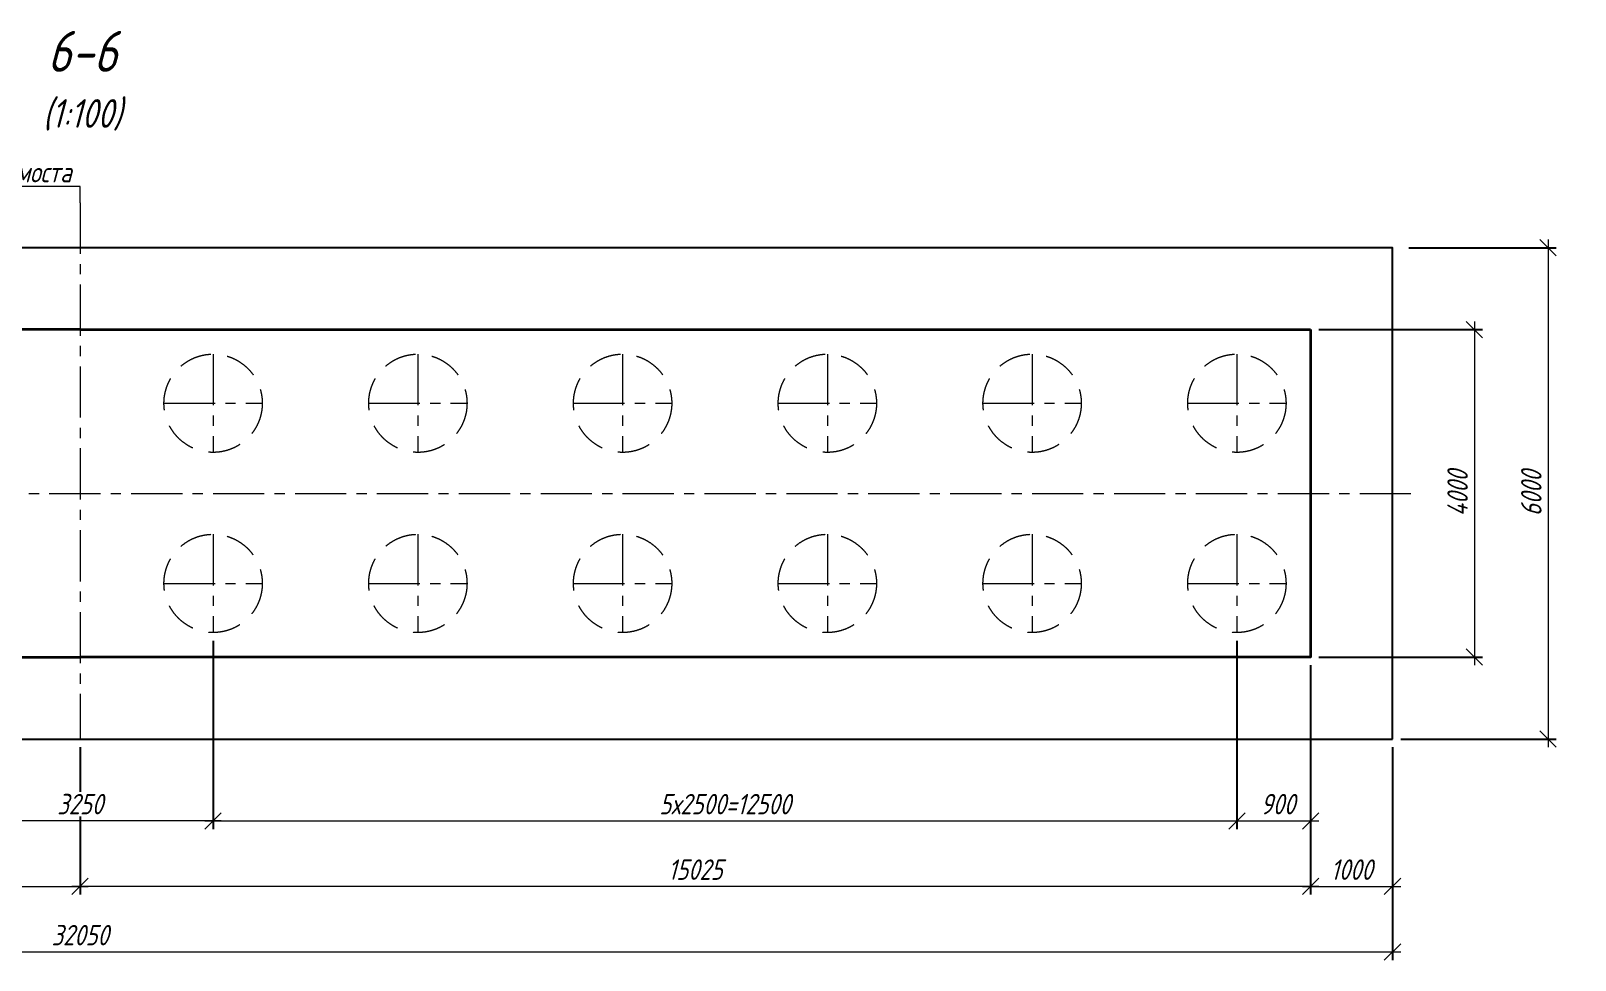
# Model space of a CAD drawing. Header units: millimetres. Extents: x 263685 to 14136308, y -2404013 to 2433772.
# Drawn here: x 7163139 to 7181994, y 787176 to 798524 of the extents above; entities that cross this region are included whole.
import ezdxf
from ezdxf import colors
from ezdxf.entities.mleader import LeaderData, LeaderLine
from ezdxf.math import Vec2, Vec3

# ---------------------------------------------------------------- set-up
doc = ezdxf.new("R2010")
doc.units = ezdxf.units.MM
doc.linetypes.add('осевая', pattern=[2, 1.25, -0.25, 0.25, -0.25])
doc.linetypes.add('Штриховая', pattern=[3, 2, -1])
for name, color, linetype, lineweight in [('ИС_Выноски', 3, 'Continuous', 18), ('ИС_Невид', 4, 'Штриховая', 18), ('ИС_ОПОР_Тон', 3, 'Continuous', 18), ('ИС_Основная', 7, 'Continuous', 35), ('ИС_Ось', 3, 'осевая', 18), ('ИС_Размер', 3, 'Continuous', 18), ('ИС_ТаБл', 5, 'Continuous', 35)]:
    doc.layers.add(name, color=color, linetype=linetype, lineweight=lineweight)
doc.styles.add('0', font='isocpeur.ttf', dxfattribs={"width": 0.8, "oblique": 15})
doc.styles.add('ISOCPEUR', font='isocpeur.ttf', dxfattribs={"width": 0.8, "oblique": 15, "height": 2.5})
doc.styles.add('М150', font='isocpeur.ttf', dxfattribs={"width": 0.8, "oblique": 15, "height": 375})
doc.dimstyles.new('М100', dxfattribs={"dimscale": 100, "dimtxt": 2.5, "dimasz": 2, "dimexe": 1, "dimexo": 1, "dimgap": 0.8, "dimtad": 1, "dimdec": 0, "dimzin": 0, "dimdsep": 46, "dimtxsty": '0', "dimblk": 'OBLIQUE', "dimcen": 0.09, "dimdle": 1, "dimclrd": 256, "dimclre": 256, "dimclrt": 256, "dimadec": 4, "dimazin": 0, "dimtfac": 1, "dimtdec": 0, "dimtmove": 1, "dimatfit": 2, "dimfxl": 1, "dimtolj": 1, "dimtzin": 0, "dimlwd": -1, "dimarcsym": 0})

# ---------------------------------------------------------------- blocks, each defined once
blk = doc.blocks.new('_OBLIQUE')
at = {"color": 0, "linetype": 'ByBlock', "lineweight": -2}
blk.add_line((0.5, 0.5), (-0.5, -0.5), dxfattribs=at)
blk = doc.blocks.new('*D2150')
at = {"layer": 'Defpoints', "color": 0, "transparency": 16777216}
for p in [(7178764, 790876), (7163739, 789876), (7163739, 788076)]:
    blk.add_point(p, dxfattribs=at)
at = {"layer": 'ИС_Размер', "lineweight": -2, "transparency": 16777216}
for p, q in [((7178764, 790776), (7178764, 787976)), ((7163739, 789776), (7163739, 787976))]:
    blk.add_line(p, q, dxfattribs=at)
at = {"layer": 'ИС_Размер', "transparency": 16777216}
blk.add_line((7178864, 788076), (7163639, 788076), dxfattribs=at)
at = {"layer": 'ИС_Размер', "transparency": 16777216, "xscale": 200, "yscale": 200, "zscale": 200, "rotation": 180}
blk.add_blockref('_OBLIQUE', (7163739, 788076), dxfattribs=at)
at = {"layer": 'ИС_Размер', "transparency": 16777216, "xscale": 200, "yscale": 200, "zscale": 200}
blk.add_blockref('_OBLIQUE', (7178764, 788076), dxfattribs=at)
at = {"layer": 'ИС_Размер', "transparency": 16777216, "insert": (7171251, 788281), "char_height": 250, "attachment_point": 5, "style": '0'}
blk.add_mtext('\\A1;15025', dxfattribs=at)
blk = doc.blocks.new('*D2151')
at = {"layer": 'Defpoints', "color": 0, "transparency": 16777216}
for p in [(7177864, 791177), (7178764, 790876), (7178764, 788876)]:
    blk.add_point(p, dxfattribs=at)
at = {"layer": 'ИС_Размер', "lineweight": -2, "transparency": 16777216}
for p, q in [((7177864, 791077), (7177864, 788776)), ((7178764, 790776), (7178764, 788776))]:
    blk.add_line(p, q, dxfattribs=at)
at = {"layer": 'ИС_Размер', "transparency": 16777216}
blk.add_line((7177764, 788876), (7178864, 788876), dxfattribs=at)
at = {"layer": 'ИС_Размер', "transparency": 16777216, "xscale": 200, "yscale": 200, "zscale": 200, "rotation": 180}
blk.add_blockref('_OBLIQUE', (7177864, 788876), dxfattribs=at)
at = {"layer": 'ИС_Размер', "transparency": 16777216, "xscale": 200, "yscale": 200, "zscale": 200}
blk.add_blockref('_OBLIQUE', (7178764, 788876), dxfattribs=at)
at = {"layer": 'ИС_Размер', "transparency": 16777216, "insert": (7178364, 789081), "char_height": 250, "attachment_point": 5, "style": '0'}
blk.add_mtext('\\A1;900', dxfattribs=at)
blk = doc.blocks.new('*D2152')
at = {"layer": 'Defpoints', "color": 0, "transparency": 16777216}
for p in [(7165364, 791177), (7177864, 791177), (7177864, 788876)]:
    blk.add_point(p, dxfattribs=at)
at = {"layer": 'ИС_Размер', "lineweight": -2, "transparency": 16777216}
for p, q in [((7165364, 791077), (7165364, 788776)), ((7177864, 791077), (7177864, 788776))]:
    blk.add_line(p, q, dxfattribs=at)
at = {"layer": 'ИС_Размер', "transparency": 16777216}
blk.add_line((7165264, 788876), (7177964, 788876), dxfattribs=at)
at = {"layer": 'ИС_Размер', "transparency": 16777216, "xscale": 200, "yscale": 200, "zscale": 200, "rotation": 180}
blk.add_blockref('_OBLIQUE', (7165364, 788876), dxfattribs=at)
at = {"layer": 'ИС_Размер', "transparency": 16777216, "xscale": 200, "yscale": 200, "zscale": 200}
blk.add_blockref('_OBLIQUE', (7177864, 788876), dxfattribs=at)
at = {"layer": 'ИС_Размер', "transparency": 16777216, "insert": (7171614, 789081), "char_height": 250, "width": 1839.25, "attachment_point": 5, "style": '0'}
blk.add_mtext('\\A1;5х2500=12500', dxfattribs=at)
blk = doc.blocks.new('*D2153')
at = {"layer": 'Defpoints', "color": 0, "transparency": 16777216}
for p in [(7162114, 791177), (7165364, 790876), (7162114, 788876)]:
    blk.add_point(p, dxfattribs=at)
at = {"layer": 'ИС_Размер', "lineweight": -2, "transparency": 16777216}
for p, q in [((7162114, 791077), (7162114, 788776)), ((7165364, 790776), (7165364, 788776))]:
    blk.add_line(p, q, dxfattribs=at)
at = {"layer": 'ИС_Размер', "transparency": 16777216}
blk.add_line((7165464, 788876), (7162014, 788876), dxfattribs=at)
at = {"layer": 'ИС_Размер', "transparency": 16777216, "xscale": 200, "yscale": 200, "zscale": 200, "rotation": 180}
blk.add_blockref('_OBLIQUE', (7162114, 788876), dxfattribs=at)
at = {"layer": 'ИС_Размер', "transparency": 16777216, "xscale": 200, "yscale": 200, "zscale": 200}
blk.add_blockref('_OBLIQUE', (7165364, 788876), dxfattribs=at)
at = {"layer": 'ИС_Размер', "transparency": 16777216, "insert": (7163739, 789081), "char_height": 250, "attachment_point": 5, "style": '0', "bg_fill": 3, "box_fill_scale": 1.1, "bg_fill_color": 256, "bg_fill_true_color": 13158600, "bg_fill_transparency": 0}
blk.add_mtext('\\A1;3250', dxfattribs=at)
blk = doc.blocks.new('*D2156')
at = {"layer": 'Defpoints', "color": 0, "transparency": 16777216}
for p in [(7178764, 790876), (7179764, 789876), (7179764, 788076)]:
    blk.add_point(p, dxfattribs=at)
at = {"layer": 'ИС_Размер', "lineweight": -2, "transparency": 16777216}
for p, q in [((7178764, 790776), (7178764, 787976)), ((7179764, 789776), (7179764, 787976))]:
    blk.add_line(p, q, dxfattribs=at)
at = {"layer": 'ИС_Размер', "transparency": 16777216}
blk.add_line((7178664, 788076), (7179864, 788076), dxfattribs=at)
at = {"layer": 'ИС_Размер', "transparency": 16777216, "xscale": 200, "yscale": 200, "zscale": 200, "rotation": 180}
blk.add_blockref('_OBLIQUE', (7178764, 788076), dxfattribs=at)
at = {"layer": 'ИС_Размер', "transparency": 16777216, "xscale": 200, "yscale": 200, "zscale": 200}
blk.add_blockref('_OBLIQUE', (7179764, 788076), dxfattribs=at)
at = {"layer": 'ИС_Размер', "transparency": 16777216, "insert": (7179264, 788281), "char_height": 250, "attachment_point": 5, "style": '0'}
blk.add_mtext('\\A1;1000', dxfattribs=at)
blk = doc.blocks.new('*D2157')
at = {"layer": 'Defpoints', "color": 0, "transparency": 16777216}
for p in [(7148714, 790876), (7163739, 789876), (7163739, 788076)]:
    blk.add_point(p, dxfattribs=at)
at = {"layer": 'ИС_Размер', "lineweight": -2, "transparency": 16777216}
for p, q in [((7148714, 790776), (7148714, 787976)), ((7163739, 789776), (7163739, 787976))]:
    blk.add_line(p, q, dxfattribs=at)
at = {"layer": 'ИС_Размер', "transparency": 16777216}
blk.add_line((7148614, 788076), (7163839, 788076), dxfattribs=at)
at = {"layer": 'ИС_Размер', "transparency": 16777216, "xscale": 200, "yscale": 200, "zscale": 200, "rotation": 180}
blk.add_blockref('_OBLIQUE', (7148714, 788076), dxfattribs=at)
at = {"layer": 'ИС_Размер', "transparency": 16777216, "xscale": 200, "yscale": 200, "zscale": 200}
blk.add_blockref('_OBLIQUE', (7163739, 788076), dxfattribs=at)
at = {"layer": 'ИС_Размер', "transparency": 16777216, "insert": (7156226, 788281), "char_height": 250, "attachment_point": 5, "style": '0'}
blk.add_mtext('\\A1;15025', dxfattribs=at)
blk = doc.blocks.new('*D2159')
at = {"layer": 'Defpoints', "color": 0, "transparency": 16777216}
for p in [(7147714, 789876), (7179764, 789876), (7179764, 787276)]:
    blk.add_point(p, dxfattribs=at)
at = {"layer": 'ИС_Размер', "lineweight": -2, "transparency": 16777216}
for p, q in [((7147714, 789776), (7147714, 787176)), ((7179764, 789776), (7179764, 787176))]:
    blk.add_line(p, q, dxfattribs=at)
at = {"layer": 'ИС_Размер', "transparency": 16777216}
blk.add_line((7147614, 787276), (7179864, 787276), dxfattribs=at)
at = {"layer": 'ИС_Размер', "transparency": 16777216, "xscale": 200, "yscale": 200, "zscale": 200, "rotation": 180}
blk.add_blockref('_OBLIQUE', (7147714, 787276), dxfattribs=at)
at = {"layer": 'ИС_Размер', "transparency": 16777216, "xscale": 200, "yscale": 200, "zscale": 200}
blk.add_blockref('_OBLIQUE', (7179764, 787276), dxfattribs=at)
at = {"layer": 'ИС_Размер', "transparency": 16777216, "insert": (7163739, 787481), "char_height": 250, "attachment_point": 5, "style": '0'}
blk.add_mtext('\\A1;32050', dxfattribs=at)
blk = doc.blocks.new('_None')
blk = doc.blocks.new('*D2160')
at = {"layer": 'Defpoints', "color": 0, "transparency": 16777216}
for p in [(7178764, 794876), (7178764, 790876), (7180764, 790876)]:
    blk.add_point(p, dxfattribs=at)
at = {"layer": 'ИС_Размер', "transparency": 16777216}
blk.add_line((7180764, 794976), (7180764, 790776), dxfattribs=at)
at = {"layer": 'ИС_Размер', "lineweight": -2, "transparency": 16777216}
for p, q in [((7178864, 794876), (7180864, 794876)), ((7178864, 790876), (7180864, 790876))]:
    blk.add_line(p, q, dxfattribs=at)
at = {"layer": 'ИС_Размер', "transparency": 16777216, "xscale": 200, "yscale": 200, "zscale": 200}
for p, rotation in [((7180764, 794876), 90), ((7180764, 790876), 270)]:
    blk.add_blockref('_OBLIQUE', p, dxfattribs=dict(at, rotation=rotation))
at = {"layer": 'ИС_Размер', "transparency": 16777216, "insert": (7180559, 792876), "char_height": 250, "attachment_point": 5, "rotation": 90, "style": '0'}
blk.add_mtext('\\A1;4000', dxfattribs=at)
blk = doc.blocks.new('*D2161')
at = {"layer": 'Defpoints', "color": 0, "transparency": 16777216}
for p in [(7179864, 795876), (7179764, 789876), (7181664, 789876)]:
    blk.add_point(p, dxfattribs=at)
at = {"layer": 'ИС_Размер', "lineweight": -2, "transparency": 16777216}
for p, q in [((7179964, 795876), (7181764, 795876)), ((7179864, 789876), (7181764, 789876))]:
    blk.add_line(p, q, dxfattribs=at)
at = {"layer": 'ИС_Размер', "transparency": 16777216}
blk.add_line((7181664, 795976), (7181664, 789776), dxfattribs=at)
at = {"layer": 'ИС_Размер', "transparency": 16777216, "xscale": 200, "yscale": 200, "zscale": 200}
for p, rotation in [((7181664, 795876), 90), ((7181664, 789876), 270)]:
    blk.add_blockref('_OBLIQUE', p, dxfattribs=dict(at, rotation=rotation))
at = {"layer": 'ИС_Размер', "transparency": 16777216, "insert": (7181459, 792876), "char_height": 250, "attachment_point": 5, "rotation": 90, "style": '0'}
blk.add_mtext('\\A1;6000', dxfattribs=at)
blk = doc.blocks.new('*U2138')
at = {"layer": 'ИС_Невид', "ltscale": 200}
blk.add_circle((0, 0), 600, dxfattribs=at)
blk = doc.blocks.new('*U2139')
at = {"layer": 'ИС_ОПОР_Тон', "color": 0, "linetype": 'ByBlock', "lineweight": -2, "transparency": 16777216}
for p in [(0, 0), (2500, 0), (5000, 0), (7500, 0), (10000, 0), (12500, 0), (0, -2200), (2500, -2200), (5000, -2200), (7500, -2200), (10000, -2200), (12500, -2200)]:
    blk.add_blockref('*U2138', p, dxfattribs=at)
blk = doc.blocks.new('*U2140')
at = {"layer": 'ИС_Ось', "color": 1, "ltscale": 500}
for points in [[(0, 600), (0, -600)], [(-600, 0), (600, 0)]]:
    blk.add_lwpolyline(points, dxfattribs=at)
blk = doc.blocks.new('*U2141')
at = {"layer": 'ИС_ОПОР_Тон', "color": 0, "linetype": 'ByBlock', "lineweight": -2, "transparency": 16777216}
for p in [(0, 0), (2500, 0), (5000, 0), (7500, 0), (10000, 0), (12500, 0), (0, -2200), (2500, -2200), (5000, -2200), (7500, -2200), (10000, -2200), (12500, -2200)]:
    blk.add_blockref('*U2140', p, dxfattribs=at)

msp = doc.modelspace()

# ---------------------------------------------------------------- linework, layer by layer
msp.add_lwpolyline([(7179763.8832, 789875.9535), (7179763.8832, 795876.3192), (7147713.8832, 795876.3192), (7147713.8832, 789875.9535), (7179763.8832, 789875.9535)])
at = {"layer": 'ИС_Основная'}
for points in [[(7148713.8832, 794876.1573), (7148713.8832, 790876.1212), (7163738.8832, 790876.1212)], [(7163738.8832, 794876.1544), (7148713.8832, 794876.1573)], [(7178763.8832, 794876.1573), (7178763.8832, 790876.1212), (7163738.8832, 790876.1212)], [(7163738.8832, 794876.1544), (7163738.8832, 794876.1573), (7178763.8832, 794876.1573)]]:
    msp.add_lwpolyline(points, dxfattribs=at)
at = {"layer": 'ИС_Ось', "ltscale": 500}
for p, q in [((7163738.8832, 796426.1364), (7163738.8832, 789875.9535)), ((7163738.8832, 796426.1364), (7163738.8832, 789875.9535)), ((7163738.8832, 796426.1364), (7163738.8832, 789875.9535)), ((7147363.8832, 792876.1364), (7180113.8832, 792876.1364)), ((7147363.8832, 792876.1364), (7180113.8832, 792876.1364)), ((7147363.8832, 792876.1364), (7180113.8832, 792876.1364))]:
    msp.add_line(p, q, dxfattribs=at)

# ---------------------------------------------------------------- block references
at = {"layer": 'ИС_ОПОР_Тон'}
for name in ['*U2139', '*U2141']:
    msp.add_blockref(name, (7165363.8832, 793976.503), dxfattribs=at)

# ---------------------------------------------------------------- texts
at = {"layer": 'ИС_ТаБл', "color": 1, "insert": (7163765.2641, 798498.5251, 103864.599), "char_height": 1000, "attachment_point": 5, "style": 'М150'}
msp.add_mtext('{\\H0.7x;\\P\\pxsm1;\\H0.71429x;6-6\\P\\H0.7x;(1:100)}', dxfattribs=at)

# ---------------------------------------------------------------- dimensions: what is measured, and where the dimension line sits
at = {"layer": 'ИС_Размер'}
for base, p1, p2, angle, picture, middle in [((7181663.8832, 789875.9535), (7179863.8832, 795876.3192), (7179763.8832, 789875.9535), 90, '*D2161', (7181458.8832, 792876.1364)), ((7180763.8832, 790876.1212), (7178763.8832, 794876.1573), (7178763.8832, 790876.1212), 90, '*D2160', (7180558.8832, 792876.1393)), ((7163738.8832, 788075.9535), (7148713.8832, 790876.1212), (7163738.8832, 789875.9535), 359.99999993, '*D2157', (7156226.3832, 788280.9535)), ((7163738.8832, 788075.9535), (7178763.8832, 790876.1212), (7163738.8832, 789875.9535), 180, '*D2150', (7171251.3832, 788280.9535))]:
    dim = msp.add_linear_dim(base=base, p1=p1, p2=p2, angle=angle, dimstyle='М100', dxfattribs=at)
    dim.commit()
    dim.dimension.update_dxf_attribs({"geometry": picture, "text_midpoint": middle})
dim = msp.add_linear_dim(base=(7177863.8832, 788875.9535), p1=(7165363.8832, 791176.503), p2=(7177863.8832, 791176.503), text='5х2500=<>', dimstyle='М100', dxfattribs=at)
dim.commit()
dim.dimension.update_dxf_attribs({"geometry": '*D2152', "text_midpoint": (7171613.8832, 789080.9535)})
dim = msp.add_linear_dim(base=(7178763.8832, 788875.9535), p1=(7177863.8832, 791176.503), p2=(7178763.8832, 790876.1212), dimstyle='М100', dxfattribs=at)
dim.commit()
dim.dimension.update_dxf_attribs({"geometry": '*D2151', "text_midpoint": (7178363.7928, 788875.9535), "dimtype": 160})
for base, p1, picture, middle in [((7179763.8832, 788075.9535), (7178763.8832, 790876.1212), '*D2156', (7179263.8832, 788280.9535)), ((7179763.8832, 787275.9535), (7147713.8832, 789875.9535), '*D2159', (7163738.8832, 787480.9535))]:
    dim = msp.add_linear_dim(base=base, p1=p1, p2=(7179763.8832, 789875.9535), dimstyle='М100', dxfattribs=at)
    dim.commit()
    dim.dimension.update_dxf_attribs({"geometry": picture, "text_midpoint": middle})

# ---------------------------------------------------------------- leaders
at = {"layer": 'ИС_Выноски'}
ml = msp.add_multileader_mtext('Standard', dxfattribs=at)
ml.set_content('Ось моста', color=256, style='ISOCPEUR')
ml.set_leader_properties(color=256, linetype='ByLayer', lineweight=-1)
ml.set_arrow_properties(name='NONE')
ml.build(insert=Vec2(0, 0))
ml.multileader.update_dxf_attribs({"text_left_attachment_type": 6, "text_right_attachment_type": 6, "dogleg_length": 0.36, "arrow_head_size": 300, "scale": 50})
ctx = ml.context
ctx.base_point, ctx.scale, ctx.char_height, ctx.arrow_head_size, ctx.landing_gap_size, ctx.plane_origin = Vec3(7162362.6355, 796624.0845), 50, 250, 300, 4.5, Vec3(7170806.8425, 790925.1269)
ctx.left_attachment, ctx.right_attachment, ctx.text_align_type = 6, 6, 1
notes = []
notes.append((ctx, [(1, (1, 1, 0), (7163738.8832, 796624.0845), (-1, 0), 40.2604, [(1, [(7163738.8832, 796426.1364)], 0, [])])]))
ctx.mtext.insert, ctx.mtext.width, ctx.mtext.alignment, ctx.mtext.flow_direction = Vec3(7163030.6291, 796924.0845), 2049.625884, 2, 5
for ctx, leaders in notes:
    for number, flags, end, landing, length, lines in leaders:
        leader = LeaderData()
        leader.index, (leader.has_last_leader_line, leader.has_dogleg_vector, leader.attachment_direction) = number, flags
        leader.last_leader_point, leader.dogleg_vector, leader.dogleg_length = Vec3(end), Vec3(landing), length
        for number, points, colour, breaks in lines:
            line = LeaderLine()
            line.index, line.vertices, line.color, line.breaks = number, Vec3.list(points), colors.encode_raw_color(colour), breaks
            leader.lines.append(line)
        ctx.leaders.append(leader)

# ---------------------------------------------------------------- next in the draw order: dimensions: what is measured, and where the dimension line sits
at = {"layer": 'ИС_Размер'}
dim = msp.add_linear_dim(base=(7162113.8832, 788875.9535), p1=(7165363.8832, 790876.1211), p2=(7162113.8832, 791176.503), angle=180, dimstyle='М100', override={"dimtfill": 1}, dxfattribs=at)
dim.commit()
dim.dimension.update_dxf_attribs({"geometry": '*D2153', "text_midpoint": (7163738.8832, 788875.9535), "dimtype": 160})

doc.saveas('drawing.dxf')
